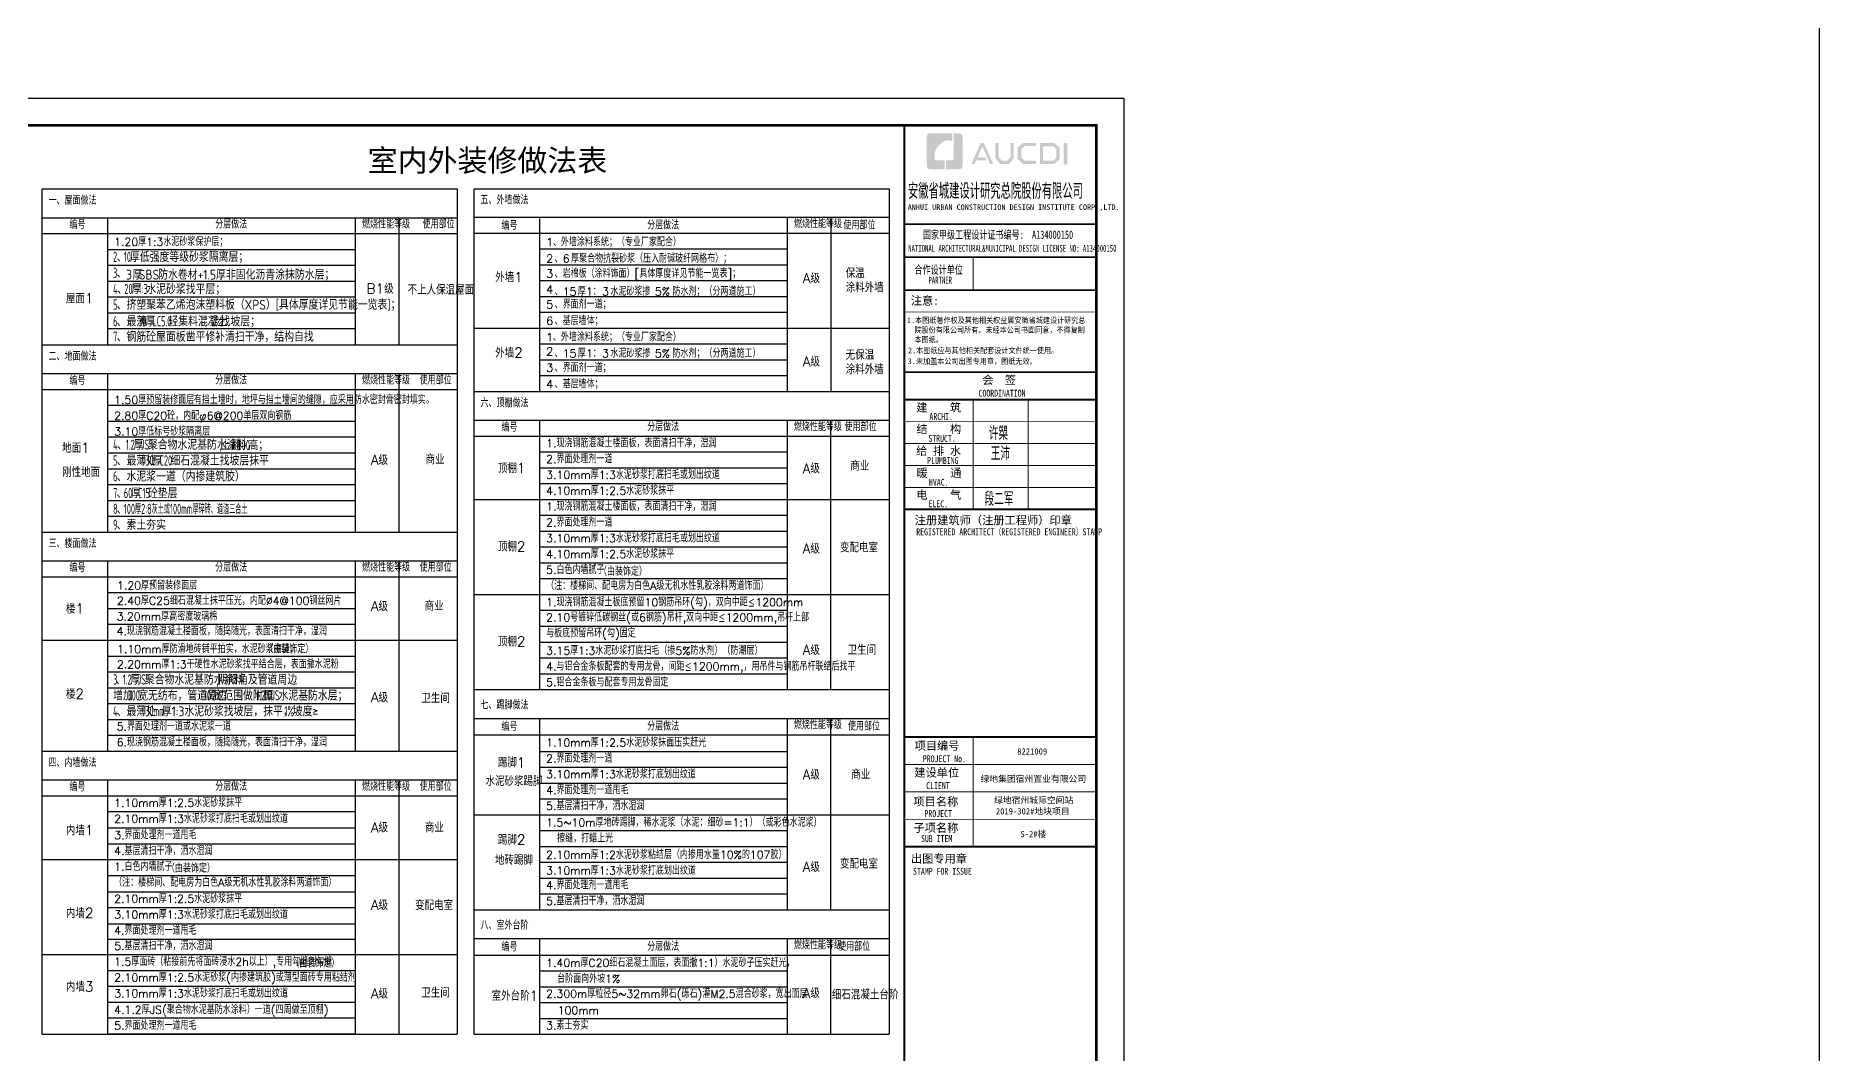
# Model space of a CAD drawing. Extents: x 1188826 to 1909461, y 608442 to 1651179.
# Drawn here: x 1516398 to 1581418, y 1291304 to 1328409 of the extents above; entities that cross this region are included whole.
import ezdxf

# ---------------------------------------------------------------- set-up
doc = ezdxf.new("R2010")
doc.units = 0
doc.header["$LTSCALE"] = 1000
doc.header["$MEASUREMENT"] = 0
for name, color, linetype in [('Defpoint', 7, 'Continuous'), ('HATCH', 27, 'Continuous'), ('PUB_TAB', 7, 'Continuous'), ('图框', 140, 'Continuous'), ('图签文字', 147, 'Continuous')]:
    doc.layers.add(name, color=color, linetype=linetype)
doc.layers.add('DIM_MODI', color=1, linetype='Continuous', plot=False)
for name, color, linetype, lineweight in [('S-1-TEXT', 7, 'Continuous', 18), ('WALL', 9, 'Continuous', 40), ('图签', 147, 'Continuous', 18)]:
    doc.layers.add(name, color=color, linetype=linetype, lineweight=lineweight)
doc.styles.add('HT', font='simhei.ttf')
doc.styles.get("Standard").update_dxf_attribs({"font": 'gbenor.shx', "bigfont": 'gbcbig.shx'})
doc.styles.add('WMF-宋体1', font='romans.shx', dxfattribs={"bigfont": 'gbcbig.shx'})
doc.styles.add('宋体', font='', dxfattribs={"height": 50})
doc.styles.add('建筑图签-1', font='simhei.ttf', dxfattribs={"width": 0.7})
doc.styles.add('建筑图签-2', font='TXT.shx', dxfattribs={"width": 0.5, "bigfont": 'HZTXT.shx'})
doc.styles.add('黑体', font='simhei.ttf')
doc.styles.get('宋体').set_extended_font_data('SimSun')

# ---------------------------------------------------------------- blocks, each defined once
blk = doc.blocks.new('院标1')
h = blk.add_hatch(color=150)
h.dxf.hatch_style = 1
h.set_gradient(color1=(33, 113, 253), color2=(33, 113, 253), tint=1, name='INVCURVED')
edge = h.paths.add_edge_path()
edge.add_spline(control_points=[(116373, 648379), (116379, 648379), (116382, 648379), (116391, 648379), (116391, 648379), (116391, 648379), (116616, 648379), (116616, 648379), (116616, 648379), (116616, 648379), (116616, 648054), (116616, 648054), (116616, 648054), (116616, 648054), (116108, 648054), (116108, 648054), (116108, 648054), (116028, 648054), (115963, 648111), (115963, 648199), (115963, 648199), (115963, 648199), (115963, 649215), (115963, 649215), (115963, 649215), (115963, 649295), (116018, 649360), (116108, 649360), (116108, 649360), (116108, 649360), (116897, 649360), (116897, 649360), (116897, 649360), (116897, 649360), (116897, 649080), (116897, 649080), (116897, 649080), (116897, 649080), (116566, 649140), (116356, 648859), (116356, 648859), (116245, 648719), (116240, 648545), (116247, 648466), (116247, 648466), (116254, 648386), (116247, 648466), (116247, 648466), (116247, 648466), (116247, 648466), (116258, 648374), (116373, 648379)], knot_values=[0, 0, 0, 0, 0.071429, 0.071429, 0.071429, 0.107143, 0.142857, 0.142857, 0.142857, 0.178571, 0.214286, 0.214286, 0.214286, 0.25, 0.285714, 0.285714, 0.285714, 0.321429, 0.357143, 0.357143, 0.357143, 0.392857, 0.428571, 0.428571, 0.428571, 0.464286, 0.5, 0.5, 0.5, 0.535714, 0.571429, 0.571429, 0.571429, 0.607143, 0.642857, 0.642857, 0.642857, 0.678571, 0.714286, 0.714286, 0.714286, 0.75, 0.785714, 0.785714, 0.785714, 0.821429, 0.857143, 0.857143, 0.857143, 0.928571, 1, 1, 1, 1], degree=3, periodic=0)
h = blk.add_hatch(color=150)
h.dxf.hatch_style = 1
h.set_gradient(color1=(33, 113, 253), color2=(33, 113, 253), tint=1, name='INVCURVED')
edge = h.paths.add_edge_path()
edge.add_spline(control_points=[(117268, 649215), (117268, 649215), (117268, 648199), (117268, 648199), (117268, 648199), (117268, 648114), (117212, 648054), (117123, 648054), (117123, 648054), (117123, 648054), (116663, 648054), (116663, 648054), (116663, 648054), (116663, 648054), (116663, 648379), (116663, 648379), (116663, 648379), (116663, 648379), (116865, 648379), (116865, 648379), (116865, 648379), (116907, 648379), (116941, 648413), (116941, 648455), (116941, 648455), (116941, 648455), (116941, 649360), (116941, 649360), (116941, 649360), (116941, 649360), (117123, 649360), (117123, 649360), (117123, 649360), (117204, 649360), (117268, 649306), (117268, 649215)], knot_values=[0, 0, 0, 0, 0.1, 0.1, 0.1, 0.15, 0.2, 0.2, 0.2, 0.25, 0.3, 0.3, 0.3, 0.35, 0.4, 0.4, 0.4, 0.45, 0.5, 0.5, 0.5, 0.55, 0.6, 0.6, 0.6, 0.65, 0.7, 0.7, 0.7, 0.75, 0.8, 0.8, 0.8, 0.9, 1, 1, 1, 1], degree=3, periodic=0)
blk = doc.blocks.new('tq5113')
at = {"layer": '图框'}
h = blk.add_hatch(color=256, dxfattribs=at)
h.paths.add_polyline_path([(5808, 56758), (5934, 56758), (5934, 55988), (5808, 55988)])
h.paths.add_polyline_path([(5056, 56642), (5056, 56116), (5416, 56116), (5540, 56223), (5540, 56541), (5420, 56642)], flags=16)
h.paths.add_polyline_path([(4938, 56760), (4938, 55998), (5460, 55998), (5659, 56168), (5659, 56596), (5463, 56760)])
h.paths.add_polyline_path([(4795, 56764), (4795, 56648), (4388, 56648), (4255, 56537), (4255, 56218), (4388, 56115), (4797, 56115), (4797, 55993), (4333, 55993), (4131, 56168), (4131, 56596), (4329, 56764)])
h.paths.add_polyline_path([(3312, 56762), (3432, 56762), (3432, 56251), (3546, 56120), (3757, 56120), (3871, 56251), (3871, 56762), (3985, 56762), (3985, 56214), (3821, 55997), (3483, 55997), (3312, 56216)])
h.paths.add_polyline_path([(2780, 56760), (2897, 56760), (3239, 55996), (3123, 55996), (2842, 56630), (2667, 56242), (2938, 56242), (2999, 56127), (2618, 56127), (2559, 55994), (2436, 55994)])
for p, q in [((0, 53800), (7000, 53800)), ((0, 53800), (7000, 53800)), ((0, 52600), (7000, 52600))]:
    blk.add_line(p, q, dxfattribs=at)
for points, const_width in [([(0, 0), (0, 57400)], 70), ([(0, 53800), (7000, 53800)], 60), ([(0, 52600), (7000, 52600)], 60), ([(0, 52600), (7000, 52600)], 60), ([(2500, 52600), (2500, 51400)], 35), ([(0, 51400), (7000, 51400)], 60), ([(0, 51400), (7000, 51400)], 60), ([(0, 50599), (7000, 50599)], 35), ([(8, 48400), (7008, 48400)], 60), ([(8, 47400), (7008, 47400)], 70), ([(8, 47400), (7008, 47400)], 70), ([(2508, 47400), (2508, 43400)], 35), ([(4508, 47400), (4508, 43400)], 35), ([(8, 46600), (7008, 46600)], 35), ([(8, 45800), (7008, 45800)], 35), ([(8, 45000), (7008, 45000)], 35), ([(8, 44200), (7008, 44200)], 35), ([(8, 43400), (7008, 43400)], 70), ([(0, 35100), (7000, 35100)], 70), ([(0, 35100), (7000, 35100)], 70), ([(2500, 31100), (2500, 35100)], 35), ([(0, 34100), (7000, 34100)], 35), ([(0, 33100), (7000, 33100)], 35), ([(0, 32100), (7000, 32100)], 35), ([(7000, 31100), (0, 31100)], 70)]:
    blk.add_lwpolyline(points, dxfattribs=dict(at, const_width=const_width))
blk.add_blockref('院标1', (-115149, -592249))
for s, height, style, width, p in [('ANHUI URBAN CONSTRUCTION DESIGN INSTITUTE CORP.,LTD.', 200, '建筑图签-1', 0.91, (118, 54322)), ('NATIONAL ARCHITECTURAL&MUNICIPAL DESIGN LICENSE NO: A134000150', 250, '建筑图签-1', 0.6, (137, 52795)), ('PARTNER', 250, '建筑图签-1', 0.6, (875, 51634)), ('1.本图纸著作权及其他相关权益属安徽省城建设计研究总', 210, 'HT', 0.88, (86, 50193)), ('院股份有限公司所有。未经本公司书面同意，不得复制', 210, 'HT', 0.88, (365, 49839)), ('本图纸。', 210, 'HT', 0.88, (365, 49489)), (' 2.本图纸应与其他相关配套设计文件统一使用。 ', 210, 'HT', 0.88, (-25, 49092)), ('3.未加盖本公司出图专用章，图纸无效。', 210, 'HT', 0.88, (118, 48698)), ('COORDINATION', 250, '建筑图签-1', 0.7, (2700, 47513)), ('ARCHI.', 250, '建筑图签-1', 0.7, (909, 46662)), ('STRUCT.', 250, '建筑图签-1', 0.7, (870, 45865)), ('PLUMBING', 250, '建筑图签-1', 0.7, (829, 45058)), ('HVAC.', 250, '建筑图签-1', 0.7, (894, 44265)), ('ELEC.', 250, '建筑图签-1', 0.7, (878, 43480)), ('REGISTERED ARCHITECT（REGISTERED ENGINEER）STAMP', 250, '建筑图签-1', 0.7, (429, 42459)), ('PROJECT No.', 250, '建筑图签-1', 0.7, (670, 34185, -1799)), ('CLIENT', 250, '建筑图签-1', 0.7, (794, 33206)), ('PROJECT', 250, '建筑图签-1', 0.7, (729, 32187)), ('SUB ITEM', 250, '建筑图签-1', 0.7, (602, 31276)), ('STAMP FOR ISSUE', 250, '建筑图签-1', 0.7, (313, 30081))]:
    blk.add_text(s, height=height, dxfattribs=dict(at, style=style, width=width)).set_placement(p)
at = {"layer": '图签', "color": 2, "style": '宋体'}
for s, height, p in [('8221009 ', 229.3, (4112, 34462)), ('绿地集团宿州置业有限公司', 229.34, (2771, 33462)), ('绿地宿州城际空间站', 229.3, (3266, 32688)), ('2019-302#地块项目', 229.34, (3333, 32279)), ('S-2#楼', 229.3, (4229, 31448))]:
    blk.add_text(s, height=height, dxfattribs=at).set_placement(p)
at = {"layer": '图签文字', "color": 7, "style": '建筑图签-1'}
for s, height, width, p in [('安徽省城建设计研究总院股份有限公司', 500, 0.55, (128, 54777)), ('国家甲级工程设计证书编号:  A134000150', 300, 0.7, (672, 53267)), ('合作设计单位', 300, 0.7, (365, 51990))]:
    blk.add_text(s, height=height, dxfattribs=dict(at, width=width)).set_placement(p)
for s, p in [('注意:', (231, 50863)), ('会  签', (2835, 47968)), ('建    筑', (430, 46967)), ('结    构', (434, 46179)), ('给 排 水', (425, 45385)), ('暖    通', (443, 44582)), ('电    气', (433, 43782)), ('注册建筑师（注册工程师）印章', (375, 42854)), ('项目编号', (368, 34632)), ('建设单位', (360, 33655)), ('项目名称', (327, 32597)), ('子项名称', (327, 31640)), ('出图专用章', (236, 30518))]:
    blk.add_text(s, height=300, dxfattribs=at).set_placement(p)
at = {"layer": '图签文字', "color": 1, "style": '建筑图签-2', "width": 0.7}
for s, p in [('许槊', (3075, 45928)), ('王沛', (3146, 45187)), ('段二军', (2921, 43532))]:
    blk.add_text(s, height=500, dxfattribs=at).set_placement(p)

msp = doc.modelspace()

# ---------------------------------------------------------------- linework, layer by layer
at = {"layer": 'Defpoint', "color": 152}
for p, q in [((1516619, 1322823), (1516619, 1298368)), ((1516619, 1322823), (1531766, 1322823)), ((1531766, 1322823), (1531766, 1298368)), ((1532366, 1322823), (1532366, 1304568)), ((1532366, 1322823), (1547513, 1322823)), ((1547513, 1322823), (1547513, 1304568)), ((1516619, 1321772), (1531766, 1321772)), ((1519013, 1321772), (1519013, 1317136)), ((1528044, 1321772), (1528044, 1317136)), ((1529633, 1321772), (1529633, 1317136)), ((1532366, 1321789), (1547513, 1321789)), ((1534760, 1321739), (1534760, 1315436)), ((1543791, 1321789), (1543791, 1315436)), ((1545380, 1321789), (1545380, 1315436)), ((1516619, 1321195), (1531766, 1321195)), ((1516619, 1321195), (1531766, 1321195)), ((1532366, 1321211), (1547513, 1321211)), ((1528044, 1317675), (1528044, 1317136)), ((1529633, 1317675), (1529633, 1317136)), ((1532366, 1317746), (1547513, 1317746)), ((1516619, 1317136), (1531766, 1317136)), ((1516619, 1317136), (1531766, 1317136)), ((1516619, 1317136), (1531766, 1317136)), ((1516619, 1317136), (1531766, 1317136)), ((1516619, 1316086), (1531766, 1316086)), ((1519013, 1316086), (1519013, 1310311)), ((1528044, 1316086), (1528044, 1310311)), ((1529633, 1316086), (1529633, 1310311)), ((1516619, 1315508), (1531766, 1315508)), ((1532366, 1315436), (1547513, 1315436)), ((1532366, 1314386), (1547513, 1314386)), ((1534760, 1314386), (1534760, 1304568)), ((1543787, 1314386), (1543787, 1304568)), ((1545376, 1314386), (1545376, 1304568)), ((1532366, 1313808), (1547513, 1313808)), ((1532366, 1311498), (1547513, 1311498)), ((1516619, 1310311), (1531766, 1310311)), ((1516619, 1309260), (1531766, 1309260)), ((1519013, 1309260), (1519013, 1302322)), ((1528044, 1309260), (1528044, 1302314)), ((1529633, 1309260), (1529633, 1302314)), ((1516619, 1308683), (1531766, 1308683)), ((1532366, 1308033), (1547513, 1308033)), ((1516619, 1306365), (1531766, 1306365)), ((1516619, 1306365), (1531766, 1306365)), ((1532366, 1304568), (1547513, 1304568)), ((1532366, 1304568), (1547513, 1304568)), ((1532366, 1304568), (1532366, 1296538)), ((1547513, 1304568), (1547513, 1291999)), ((1532366, 1303518), (1547513, 1303518)), ((1534760, 1303518), (1534760, 1296538)), ((1543787, 1303518), (1543787, 1296538)), ((1545376, 1303518), (1545376, 1296538)), ((1532366, 1302916), (1547513, 1302916)), ((1516619, 1302322), (1531766, 1302322)), ((1516619, 1301272), (1531766, 1301272)), ((1519013, 1301272), (1519013, 1298368)), ((1528044, 1301272), (1528044, 1298368)), ((1529633, 1301272), (1529633, 1298368)), ((1516619, 1300694), (1531766, 1300694)), ((1532366, 1300003), (1547513, 1300003)), ((1516619, 1298368), (1531766, 1298368)), ((1516619, 1298368), (1516619, 1291999)), ((1516619, 1298368), (1531766, 1298368)), ((1519013, 1298368), (1519013, 1291999)), ((1528044, 1298368), (1528044, 1291999)), ((1529633, 1298368), (1529633, 1291999)), ((1531766, 1298368), (1531766, 1291999)), ((1532366, 1296538), (1547513, 1296538)), ((1532366, 1296538), (1547513, 1296538)), ((1532366, 1296538), (1547513, 1296538)), ((1532366, 1296538), (1532366, 1291999)), ((1547513, 1296538), (1547513, 1291999)), ((1532366, 1295488), (1547513, 1295488)), ((1534760, 1295488), (1534760, 1291999)), ((1543787, 1295488), (1543787, 1291999)), ((1545376, 1295488), (1545376, 1291999)), ((1516619, 1294903), (1531766, 1294903)), ((1532366, 1294886), (1547513, 1294886)), ((1516619, 1291999), (1531766, 1291999)), ((1516619, 1291999), (1531766, 1291999)), ((1532366, 1291999), (1547513, 1291999)), ((1532366, 1291999), (1547513, 1291999)), ((1532366, 1291999), (1547513, 1291999))]:
    msp.add_line(p, q, dxfattribs=at)
at = {"layer": 'DIM_MODI'}
msp.add_lwpolyline([(1452421, 1487897), (1581418, 1487897), (1581418, 1258888), (1452421, 1258888)], close=True, dxfattribs=at)
at = {"layer": 'PUB_TAB', "color": 252}
for p, q in [((1519013, 1320617), (1528044, 1320617)), ((1534760, 1321211), (1543791, 1321211)), ((1534760, 1321211), (1543791, 1321211)), ((1534760, 1320634), (1543791, 1320634)), ((1519013, 1320040), (1528044, 1320040)), ((1534760, 1320056), (1543791, 1320056)), ((1519013, 1319462), (1528044, 1319462)), ((1534760, 1319479), (1543791, 1319479)), ((1519013, 1318885), (1528044, 1318885)), ((1534760, 1318901), (1543791, 1318901)), ((1519013, 1318307), (1528044, 1318307)), ((1534760, 1318324), (1543791, 1318324)), ((1519013, 1317730), (1528044, 1317730)), ((1519013, 1317730), (1528044, 1317730)), ((1534760, 1317746), (1543791, 1317746)), ((1534760, 1317746), (1543791, 1317746)), ((1534760, 1317169), (1543791, 1317169)), ((1534760, 1316591), (1543791, 1316591)), ((1519013, 1315508), (1528044, 1315508)), ((1534760, 1316014), (1543791, 1316014)), ((1534760, 1315436), (1543791, 1315436)), ((1519013, 1314931), (1528044, 1314931)), ((1519013, 1314353), (1528044, 1314353)), ((1519013, 1313776), (1528044, 1313776)), ((1519013, 1313198), (1528044, 1313198)), ((1534760, 1313231), (1543787, 1313231)), ((1519013, 1312621), (1528044, 1312621)), ((1534760, 1312653), (1543787, 1312653)), ((1519013, 1312043), (1528044, 1312043)), ((1534760, 1312076), (1543787, 1312076)), ((1519013, 1311466), (1528044, 1311466)), ((1519013, 1310888), (1528044, 1310888)), ((1519013, 1310888), (1528044, 1310888)), ((1534760, 1310921), (1543787, 1310921)), ((1534760, 1310343), (1543787, 1310343)), ((1534760, 1309766), (1543787, 1309766)), ((1534760, 1309188), (1543787, 1309188)), ((1534760, 1308611), (1543787, 1308611)), ((1519013, 1308105), (1528044, 1308105)), ((1519013, 1307528), (1528044, 1307528)), ((1519013, 1306950), (1528044, 1306950)), ((1534760, 1307456), (1543787, 1307456)), ((1534760, 1306878), (1543787, 1306878)), ((1534760, 1306301), (1543787, 1306301)), ((1519013, 1305787), (1528044, 1305787)), ((1534760, 1305723), (1543787, 1305723)), ((1519013, 1305210), (1528044, 1305210)), ((1534760, 1305146), (1543787, 1305146)), ((1519013, 1304632), (1528044, 1304632)), ((1519013, 1304055), (1528044, 1304055)), ((1519013, 1303477), (1528044, 1303477)), ((1519013, 1302900), (1528044, 1302900)), ((1519013, 1302322), (1528044, 1302322)), ((1534760, 1302313), (1543787, 1302313)), ((1534760, 1301736), (1543787, 1301736)), ((1534760, 1301158), (1543787, 1301158)), ((1534760, 1300581), (1543787, 1300581)), ((1519013, 1300117), (1528018, 1300117)), ((1519013, 1299523), (1528044, 1299523)), ((1534760, 1299426), (1543787, 1299426)), ((1519013, 1298945), (1528044, 1298945)), ((1534760, 1298848), (1543787, 1298848)), ((1519013, 1298368), (1528044, 1298368)), ((1534760, 1298271), (1543787, 1298271)), ((1519013, 1297790), (1528018, 1297790)), ((1519013, 1297196), (1528044, 1297196)), ((1534760, 1297693), (1543787, 1297693)), ((1519013, 1296619), (1528018, 1296619)), ((1534760, 1297116), (1543787, 1297116)), ((1534760, 1296538), (1543787, 1296538)), ((1534760, 1296538), (1543787, 1296538)), ((1519013, 1296025), (1528044, 1296025)), ((1519013, 1295464), (1528044, 1295464)), ((1519013, 1294325), (1528044, 1294325)), ((1534760, 1294309), (1543787, 1294309)), ((1519013, 1293748), (1528044, 1293748)), ((1534760, 1293731), (1543787, 1293731)), ((1519013, 1293170), (1528044, 1293170)), ((1534760, 1293154), (1543787, 1293154)), ((1519013, 1292593), (1528044, 1292593)), ((1519013, 1292015), (1528044, 1292015)), ((1519013, 1291999), (1528044, 1291999)), ((1534760, 1292576), (1543787, 1292576)), ((1534760, 1291999), (1543787, 1291999)), ((1534760, 1291999), (1543787, 1291999)), ((1534760, 1291999), (1543787, 1291999)), ((1534760, 1291999), (1543787, 1291999))]:
    msp.add_line(p, q, dxfattribs=at)
at = {"layer": '图框'}
msp.add_lwpolyline([(1471963, 1326135), (1556063, 1326135), (1556063, 1266735), (1471963, 1266735)], close=True, dxfattribs=at)
msp.add_lwpolyline([(1471963, 1326135), (1556063, 1326135), (1556063, 1266735), (1471963, 1266735)], close=True, dxfattribs=at)
at = {"layer": '图框', "const_width": 100}
msp.add_lwpolyline([(1555063, 1267735), (1555063, 1325135), (1474463, 1325135), (1474463, 1267735)], close=True, dxfattribs=at)

# ---------------------------------------------------------------- block references
at = {"layer": 'WALL'}
msp.add_blockref('tq5113', (1548068, 1267735), dxfattribs=at)

# ---------------------------------------------------------------- texts
at = {"layer": 'HATCH', "color": 2, "lineweight": 0, "style": 'WMF-宋体1'}
for s, p in [('一、屋面做法', (1516866, 1322249)), ('五、外墙做法', (1532613, 1322266)), ('二、地面做法', (1516866, 1316562)), ('六、顶棚做法', (1532613, 1314863)), ('三、楼面做法', (1516866, 1309737)), ('（由装饰定）', (1536930, 1308722)), ('（由装饰定）', (1524770, 1305898)), ('七、踢脚做法', (1532613, 1303851)), ('四、内墙做法', (1516866, 1301748)), ('（由装饰定）', (1521182, 1297901)), ('八、室外台阶', (1532613, 1295820)), ('（由装饰定）', (1525712, 1294436))]:
    msp.add_text(s, height=291.7, dxfattribs=at).set_placement(p)
at = {"layer": 'HATCH', "color": 7, "lineweight": 0, "style": 'WMF-宋体1'}
for s, height, p in [('编号', 291.7, (1517628, 1321362)), ('分层做法', 291.7, (1522940, 1321382)), ('燃烧性能等级', 291.7, (1528295, 1321382)), ('使用部位', 291.7, (1530504, 1321382)), ('编号', 291.7, (1533375, 1321328)), ('分层做法', 291.7, (1538687, 1321348)), ('燃烧性能等级', 291.7, (1544042, 1321398)), ('使用部位', 291.7, (1545844, 1321348)), ('1.20厚1:3水泥砂浆保护层；', 291.68, (1519260, 1320744)), ('1', 292, (1535010, 1320734)), ('、外墙涂料系统；（专业厂家配合）', 291.68, (1535253, 1320734)), ('2', 292, (1535010, 1320134)), ('、', 292, (1535314, 1320134)), ('6', 292, (1535610, 1320134)), ('厚聚合物抗裂砂浆（压入耐碱玻纤网格布）；', 291.68, (1535915, 1320134)), ('保温', 364.6, (1545925, 1319572)), ('B1级', 364.6, (1528461, 1319004)), ('不上人保温屋面', 364.6, (1529956, 1318968)), ('外墙1', 364.6, (1533150, 1319422)), ('3', 292, (1535010, 1319586)), ('4', 292, (1535010, 1319005)), ('A级', 364.6, (1544362, 1319385)), ('涂料外墙', 364.6, (1545925, 1319047)), ('屋面1', 364.6, (1517500, 1318650)), ('5', 292, (1535010, 1318464)), ('、', 292, (1535314, 1318934)), ('、界面剂一道；', 291.7, (1535314, 1318464)), ('15', 291.7, (1535610, 1318934)), ('厚', 292, (1536158, 1318934)), ('1', 292, (1536461, 1318934)), ('：', 292, (1536704, 1318934)), ('3', 292, (1537044, 1318934)), ('水泥砂浆掺', 291.7, (1537349, 1318934)), ('5%', 291.7, (1538972, 1318934)), ('防水剂；（分两道施工）', 291.68, (1539612, 1318934)), ('6', 292, (1535010, 1317864)), ('、基层墙体；', 291.7, (1535314, 1317864)), ('1', 292, (1535010, 1317269)), ('、外墙涂料系统；（专业厂家配合）', 291.68, (1535253, 1317269)), ('外墙2', 364.6, (1533150, 1316671)), ('2', 292, (1535010, 1316747)), ('、', 292, (1535314, 1316677)), ('15', 291.7, (1535610, 1316677)), ('厚', 292, (1536158, 1316677)), ('1', 292, (1536461, 1316677)), ('：', 292, (1536704, 1316677)), ('3', 292, (1537044, 1316677)), ('水泥砂浆掺', 291.7, (1537349, 1316677)), ('5%', 291.7, (1538972, 1316677)), ('防水剂；（分两道施工）', 291.68, (1539612, 1316677)), ('A级', 364.6, (1544362, 1316344)), ('无保温', 364.6, (1545925, 1316590)), ('3', 292, (1535010, 1316154)), ('、界面剂一道；', 291.7, (1535314, 1316154)), ('涂料外墙', 364.6, (1545925, 1316066)), ('编号', 291.7, (1517628, 1315675)), ('分层做法', 291.7, (1522940, 1315695)), ('燃烧性能等级', 291.7, (1528295, 1315695)), ('使用部位', 291.7, (1530397, 1315695)), ('4', 292, (1535010, 1315554)), ('、基层墙体；', 291.7, (1535314, 1315554)), ('2.80厚C20砼，内配φ6@200单层双向钢筋', 291.68, (1519260, 1314405)), ('1.50厚预留装修面层', 291.68, (1519260, 1314982)), ('3.10厚低标号砂浆隔离层', 291.68, (1519260, 1313827)), ('编号', 291.7, (1533375, 1313975)), ('分层做法', 291.7, (1538687, 1313995)), ('燃烧性能等级', 291.7, (1544038, 1313995)), ('使用部位', 291.7, (1545885, 1313995)), ('地面1', 364.6, (1517365, 1313199)), ('1.现浇钢筋混凝土楼面板，表面清扫干净，湿润', 291.68, (1535007, 1313404)), ('A级', 364.6, (1528615, 1312757)), ('商业', 364.6, (1530610, 1312780)), ('顶棚1', 364.6, (1533247, 1312460)), ('2.界面处理剂一道', 291.7, (1535007, 1312826)), ('A级', 364.6, (1544358, 1312450)), ('商业', 364.6, (1546094, 1312547)), ('3.10mm厚1:3水泥砂浆打底扫毛或划出纹道', 291.68, (1535007, 1312249)), ('4.10mm厚1:2.5水泥砂浆抹平', 291.68, (1535007, 1311671)), ('2.界面处理剂一道', 291.7, (1535007, 1310516)), ('1.现浇钢筋混凝土楼面板，表面清扫干净，湿润', 291.68, (1535007, 1311094)), ('3.10mm厚1:3水泥砂浆打底扫毛或划出纹道', 291.68, (1535007, 1309939)), ('顶棚2', 364.6, (1533247, 1309605)), ('4.10mm厚1:2.5水泥砂浆抹平', 291.68, (1535007, 1309361)), ('A级', 364.6, (1544358, 1309525)), ('变配电室', 364.6, (1545716, 1309570)), ('编号', 291.7, (1517628, 1308850)), ('分层做法', 291.7, (1522940, 1308870)), ('燃烧性能等级', 291.7, (1528295, 1308870)), ('使用部位', 291.7, (1530397, 1308870)), ('5.白色内墙腻子', 291.7, (1535007, 1308784)), ('1.20厚预留装修面层', 291.68, (1519366, 1308216)), ('楼1', 364.6, (1517500, 1307335)), ('2.40厚C25细石混凝土抹平压光，内配∅4@100钢丝网片', 291.68, (1519360, 1307659)), ('A级', 364.6, (1528615, 1307422)), ('商业', 364.6, (1530578, 1307441)), ('1.现浇钢筋混凝土板底预留10钢筋吊环(勾)，双向中距≤1200mm', 291.68, (1535007, 1307603)), ('2.10号镀锌低碳钢丝(或6钢筋)吊杆,双向中距≤1200mm,吊杆上部', 291.68, (1535007, 1307051)), ('4.现浇钢筋混凝土楼面板，随捣随光，表面清扫干净，湿润', 291.68, (1519349, 1306549)), ('顶棚2', 364.6, (1533247, 1306140)), ('与板底预留吊环(勾)固定', 291.68, (1535007, 1306474)), ('2.20mm厚1:3干硬性水泥砂浆找平结合层，表面撒水泥粉', 291.68, (1519360, 1305341)), ('1.10mm厚防滑地砖铺平拍实，水泥砂浆擦缝；', 291.68, (1519366, 1305898)), ('3.15厚1:3水泥砂浆打底扫毛（掺5%%%防水剂）（防潮层）', 291.68, (1535007, 1305839)), ('A级', 364.6, (1544358, 1305829)), ('卫生间', 364.6, (1545994, 1305834)), ('4.与铝合金条板配套的专用龙骨，间距≤1200mm,，用吊件与钢筋吊杆联结后找平', 291.68, (1535007, 1305262)), ('5.铝合金条板与配套专用龙骨固定', 291.68, (1535007, 1304684)), ('楼2', 364.6, (1517500, 1304225)), ('A级', 364.6, (1528615, 1304102)), ('卫生间', 364.6, (1530453, 1304076)), ('5.界面处理剂一道或水泥浆一道', 291.68, (1519349, 1303076)), ('编号', 291.7, (1533375, 1303057)), ('分层做法', 291.7, (1538687, 1303077)), ('燃烧性能等级', 291.7, (1544038, 1303127)), ('使用部位', 291.7, (1546009, 1303077)), ('6.现浇钢筋混凝土楼面板，随捣随光，表面清扫干净，湿润', 291.68, (1519349, 1302498)), ('1.10mm厚1:2.5水泥砂浆抹面压实赶光', 291.68, (1535007, 1302486)), ('踢脚1', 364.6, (1533247, 1301728)), ('2.界面处理剂一道', 291.7, (1535007, 1301909)), ('编号', 291.7, (1517628, 1300861)), ('分层做法', 291.7, (1522940, 1300881)), ('燃烧性能等级', 291.7, (1528295, 1300881)), ('使用部位', 291.7, (1530397, 1300881)), ('水泥砂浆踢脚', 364.6, (1532796, 1301051)), ('3.10mm厚1:3水泥砂浆打底划出纹道', 291.68, (1535007, 1301331)), ('4.界面处理剂一道甩毛', 291.68, (1535007, 1300754)), ('A级', 364.6, (1544358, 1301282)), ('商业', 364.6, (1546131, 1301295)), ('1.10mm厚1:2.5水泥砂浆抹平', 291.68, (1519260, 1300289)), ('5.基层清扫干净，洒水湿润', 291.68, (1535007, 1300176)), ('2.10mm厚1:3水泥砂浆打底扫毛或划出纹道', 291.68, (1519260, 1299712)), ('商业', 364.6, (1530582, 1299362)), ('1.5~10m厚地砖踢脚，稀水泥浆（水泥：细砂=1:1）（或彩色水泥浆）', 291.68, (1535007, 1299573)), ('内墙1', 364.6, (1517500, 1299253)), ('3.界面处理剂一道甩毛', 291.68, (1519260, 1299114)), ('A级', 364.6, (1528615, 1299360)), ('踢脚2', 364.6, (1533247, 1298912)), ('擦缝，打蜡上光', 291.7, (1535407, 1298995)), ('4.基层清扫干净，洒水湿润', 291.68, (1519260, 1298536)), ('地砖踢脚', 364.6, (1533142, 1298176)), ('2.10mm厚1:2水泥砂浆粘结层（内掺用水量10%%%的107胶）', 291.68, (1535007, 1298397)), ('1.白色内墙腻子', 291.7, (1519260, 1297963)), ('3.10mm厚1:3水泥砂浆打底划出纹道', 291.68, (1535007, 1297820)), ('A级', 364.6, (1544358, 1297918)), ('变配电室', 364.6, (1545716, 1298040)), ('4.界面处理剂一道甩毛', 291.68, (1535007, 1297289)), ('内墙2', 364.6, (1517500, 1296238)), ('2.10mm厚1:2.5水泥砂浆抹平', 291.68, (1519260, 1296792)), ('3.10mm厚1:3水泥砂浆打底扫毛或划出纹道', 291.68, (1519260, 1296214)), ('A级', 364.6, (1528615, 1296532)), ('变配电室', 364.6, (1530228, 1296525)), ('5.基层清扫干净，洒水湿润', 291.68, (1535007, 1296711)), ('4.界面处理剂一道甩毛', 291.68, (1519260, 1295632)), ('5.基层清扫干净，洒水湿润', 291.68, (1519260, 1295071)), ('编号', 291.7, (1533375, 1295027)), ('分层做法', 291.7, (1538687, 1295047)), ('燃烧性能等级', 291.7, (1544038, 1295097)), ('使用部位', 291.7, (1545650, 1295047)), ('1.5厚面砖（粘接前先将面砖浸水2h以上）,专用勾缝剂勾缝', 291.68, (1519260, 1294498)), ('1.40m厚C20细石混凝土面层，表面撒1:1）水泥砂子压实赶光，', 291.68, (1535007, 1294456)), ('内墙3', 364.6, (1517500, 1293554)), ('2.10mm厚1:2.5水泥砂浆(内掺建筑胶)或薄型面砖专用粘结剂', 291.68, (1519260, 1293920)), ('台阶面向外坡1%%%', 291.7, (1535407, 1293878)), ('3.10mm厚1:3水泥砂浆打底扫毛或划出纹道', 291.68, (1519260, 1293343)), ('A级', 364.6, (1528615, 1293300)), ('卫生间', 364.6, (1530453, 1293334)), ('室外台阶1', 364.6, (1533017, 1293223)), ('2.300m厚粒径5~32mm卵石(砾石)灌M2.5混合砂浆，宽出面层', 291.68, (1535007, 1293327)), ('A级', 364.6, (1544358, 1293321)), ('细石混凝土台阶', 364.6, (1545421, 1293267)), ('4.1.2厚JS(聚合物水泥基防水涂料）一道(四周做至顶棚)', 291.68, (1519260, 1292745)), ('100mm', 291.7, (1535429, 1292725)), ('5.界面处理剂一道甩毛', 291.68, (1519260, 1292167)), ('3.素土夯实', 291.7, (1535007, 1292172))]:
    msp.add_text(s, height=height, dxfattribs=at).set_placement(p)
at = {"layer": 'HATCH', "color": 7, "width": 0.6}
for s, height, p in [('2', 372, (1519220, 1320159)), ('3', 372, (1519220, 1319577)), ('10', 372.4, (1519612, 1320159)), ('4', 372, (1519220, 1318986)), ('20', 372.4, (1519631, 1318986)), ('1:3', 372.4, (1520153, 1318986)), ('5', 372, (1519220, 1318419)), ('6', 372, (1519220, 1317810)), ('30', 372.4, (1520135, 1317810)), ('LC5.0', 372.4, (1520657, 1317810)), ('2%', 372.4, (1522803, 1317810)), ('7', 372, (1519220, 1317248)), ('4', 372, (1519220, 1313313)), ('5', 372, (1519220, 1312735)), ('30', 372.4, (1520396, 1312735)), ('C20', 372.4, (1520918, 1312735)), ('6', 372, (1519220, 1312155)), ('7', 372, (1519220, 1311546)), ('60', 372.4, (1519612, 1311546)), ('C15', 372.4, (1520134, 1311546)), ('8', 372, (1519220, 1310969)), ('100厚2:8灰土或100mm厚碎砖、道渣三合土', 372.36, (1519612, 1310969)), ('9', 372, (1519220, 1310391)), ('3', 372, (1519220, 1304747)), ('300', 372.4, (1519743, 1304169)), ('300', 372.4, (1522487, 1304169)), ('1.2', 372.4, (1524447, 1304169)), ('JS', 372.4, (1524987, 1304169)), ('4', 372, (1519220, 1303593)), ('30mm', 372.4, (1520396, 1303593)), ('1%', 372.4, (1525468, 1303593))]:
    msp.add_text(s, height=height, dxfattribs=at).set_placement(p)
at = {"layer": 'HATCH', "color": 7}
for s, height, p in [('、', 359, (1519350, 1320159)), ('厚低强度等级砂浆隔离层；', 359.15, (1519835, 1320159)), ('、', 359, (1519350, 1319577)), ('厚', 359, (1519891, 1318986)), ('水泥砂浆找平层；', 359.2, (1520432, 1318986)), ('、', 359, (1519369, 1318986)), ('、最薄', 359.2, (1519350, 1317810)), ('厚', 359, (1520395, 1317810)), ('轻集料混凝土', 359.2, (1521234, 1317810)), ('找坡层；', 359.2, (1523138, 1317810)), ('、钢筋砼屋面板凿平修补清扫干净，结构自找', 359.15, (1519350, 1317248)), ('、', 359, (1519369, 1313313)), ('、最薄处', 359.2, (1519350, 1312735)), ('厚', 359, (1520657, 1312735)), ('细石混凝土找坡层抹平', 359.2, (1521309, 1312735)), ('、水泥浆一道（内掺建筑胶）', 359.15, (1519350, 1312155)), ('、', 359, (1519350, 1311546)), ('厚', 359, (1519873, 1311546)), ('砼垫层', 359.2, (1520488, 1311546)), ('、', 359, (1519350, 1310969)), ('、素土夯实', 359.2, (1519351, 1310391)), ('阴阳角及管道周边', 359.2, (1523056, 1304747)), ('增加', 359.2, (1519220, 1304169)), ('、', 359, (1519313, 1304747)), ('宽无纺布，管道周边', 359.2, (1520134, 1304169)), ('宽范围做附加', 359.2, (1522878, 1304169)), ('厚', 359, (1524726, 1304169)), ('水泥基防水层；', 359.2, (1525248, 1304169)), ('、最薄处', 359.2, (1519350, 1303593)), ('厚1:3水泥砂浆找坡层，抹平，坡度≥', 359.15, (1520992, 1303593))]:
    msp.add_text(s, height=height, dxfattribs=at).set_placement(p)
at = {"layer": 'HATCH', "color": 1, "lineweight": 0, "style": 'WMF-宋体1'}
for s, height, p in [('、岩棉板（涂料饰面）[具体厚度详见节能一览表]；', 291.68, (1535314, 1319586)), ('刚性地面', 364.6, (1517360, 1312318)), ('3.20mm厚高密度玻璃棉', 291.68, (1519349, 1307085))]:
    msp.add_text(s, height=height, dxfattribs=at).set_placement(p)
at = {"layer": 'HATCH', "color": 6}
for s, height, p in [('3', 359, (1519694, 1319516)), ('厚', 359, (1519926, 1319516)), ('SBS', 359.2, (1520156, 1319516)), ('防水卷材+1.5厚非固化沥青涂抹防水层；', 359.15, (1520862, 1319516)), ('厚', 359, (1519966, 1313313)), ('聚合物水泥基防水涂料', 359.2, (1520488, 1313313)), ('上翻', 359.2, (1523154, 1313294)), ('高；', 359.2, (1524155, 1313294)), ('厚', 359, (1519854, 1304747)), ('聚合物水泥基防水涂料', 359.2, (1520376, 1304747))]:
    msp.add_text(s, height=height, dxfattribs=at).set_placement(p)
at = {"layer": 'HATCH', "color": 1}
msp.add_text('、挤塑聚苯乙烯泡沫塑料板（XPS）[具体厚度详见节能一览表]；', height=359.15, dxfattribs=at).set_placement((1519350, 1318419))
at = {"layer": 'HATCH', "color": 6, "lineweight": 0, "style": 'WMF-宋体1'}
msp.add_text('有挡土墙时，地坪与挡土墙间的缝隙，应采用防水密封膏密封填实。', height=291.68, dxfattribs=at).set_placement((1522163, 1314982))
at = {"layer": 'HATCH', "color": 6, "width": 0.6}
for s, height, p in [('1.2', 372.4, (1519687, 1313313)), ('JS', 372.4, (1520228, 1313313)), ('300', 372.4, (1523757, 1313294)), (',', 372, (1523103, 1313313)), ('1.2', 372.4, (1519575, 1304747)), ('JS', 372.4, (1520115, 1304747)), (',', 372, (1522990, 1304747))]:
    msp.add_text(s, height=height, dxfattribs=at).set_placement(p)
at = {"layer": 'HATCH', "color": 5, "lineweight": 0, "style": 'WMF-宋体1'}
for p in [(1535007, 1308206), (1519260, 1297385)]:
    msp.add_text('（注：楼梯间、配电房为白色A级无机水性乳胶涂料两道饰面）', height=291.68, dxfattribs=at).set_placement(p)
at = {"layer": 'S-1-TEXT', "color": 7, "style": '黑体'}
msp.add_text('室内外装修做法表', height=800, dxfattribs=at).set_placement((1528502, 1323460))

doc.saveas('drawing.dxf')
